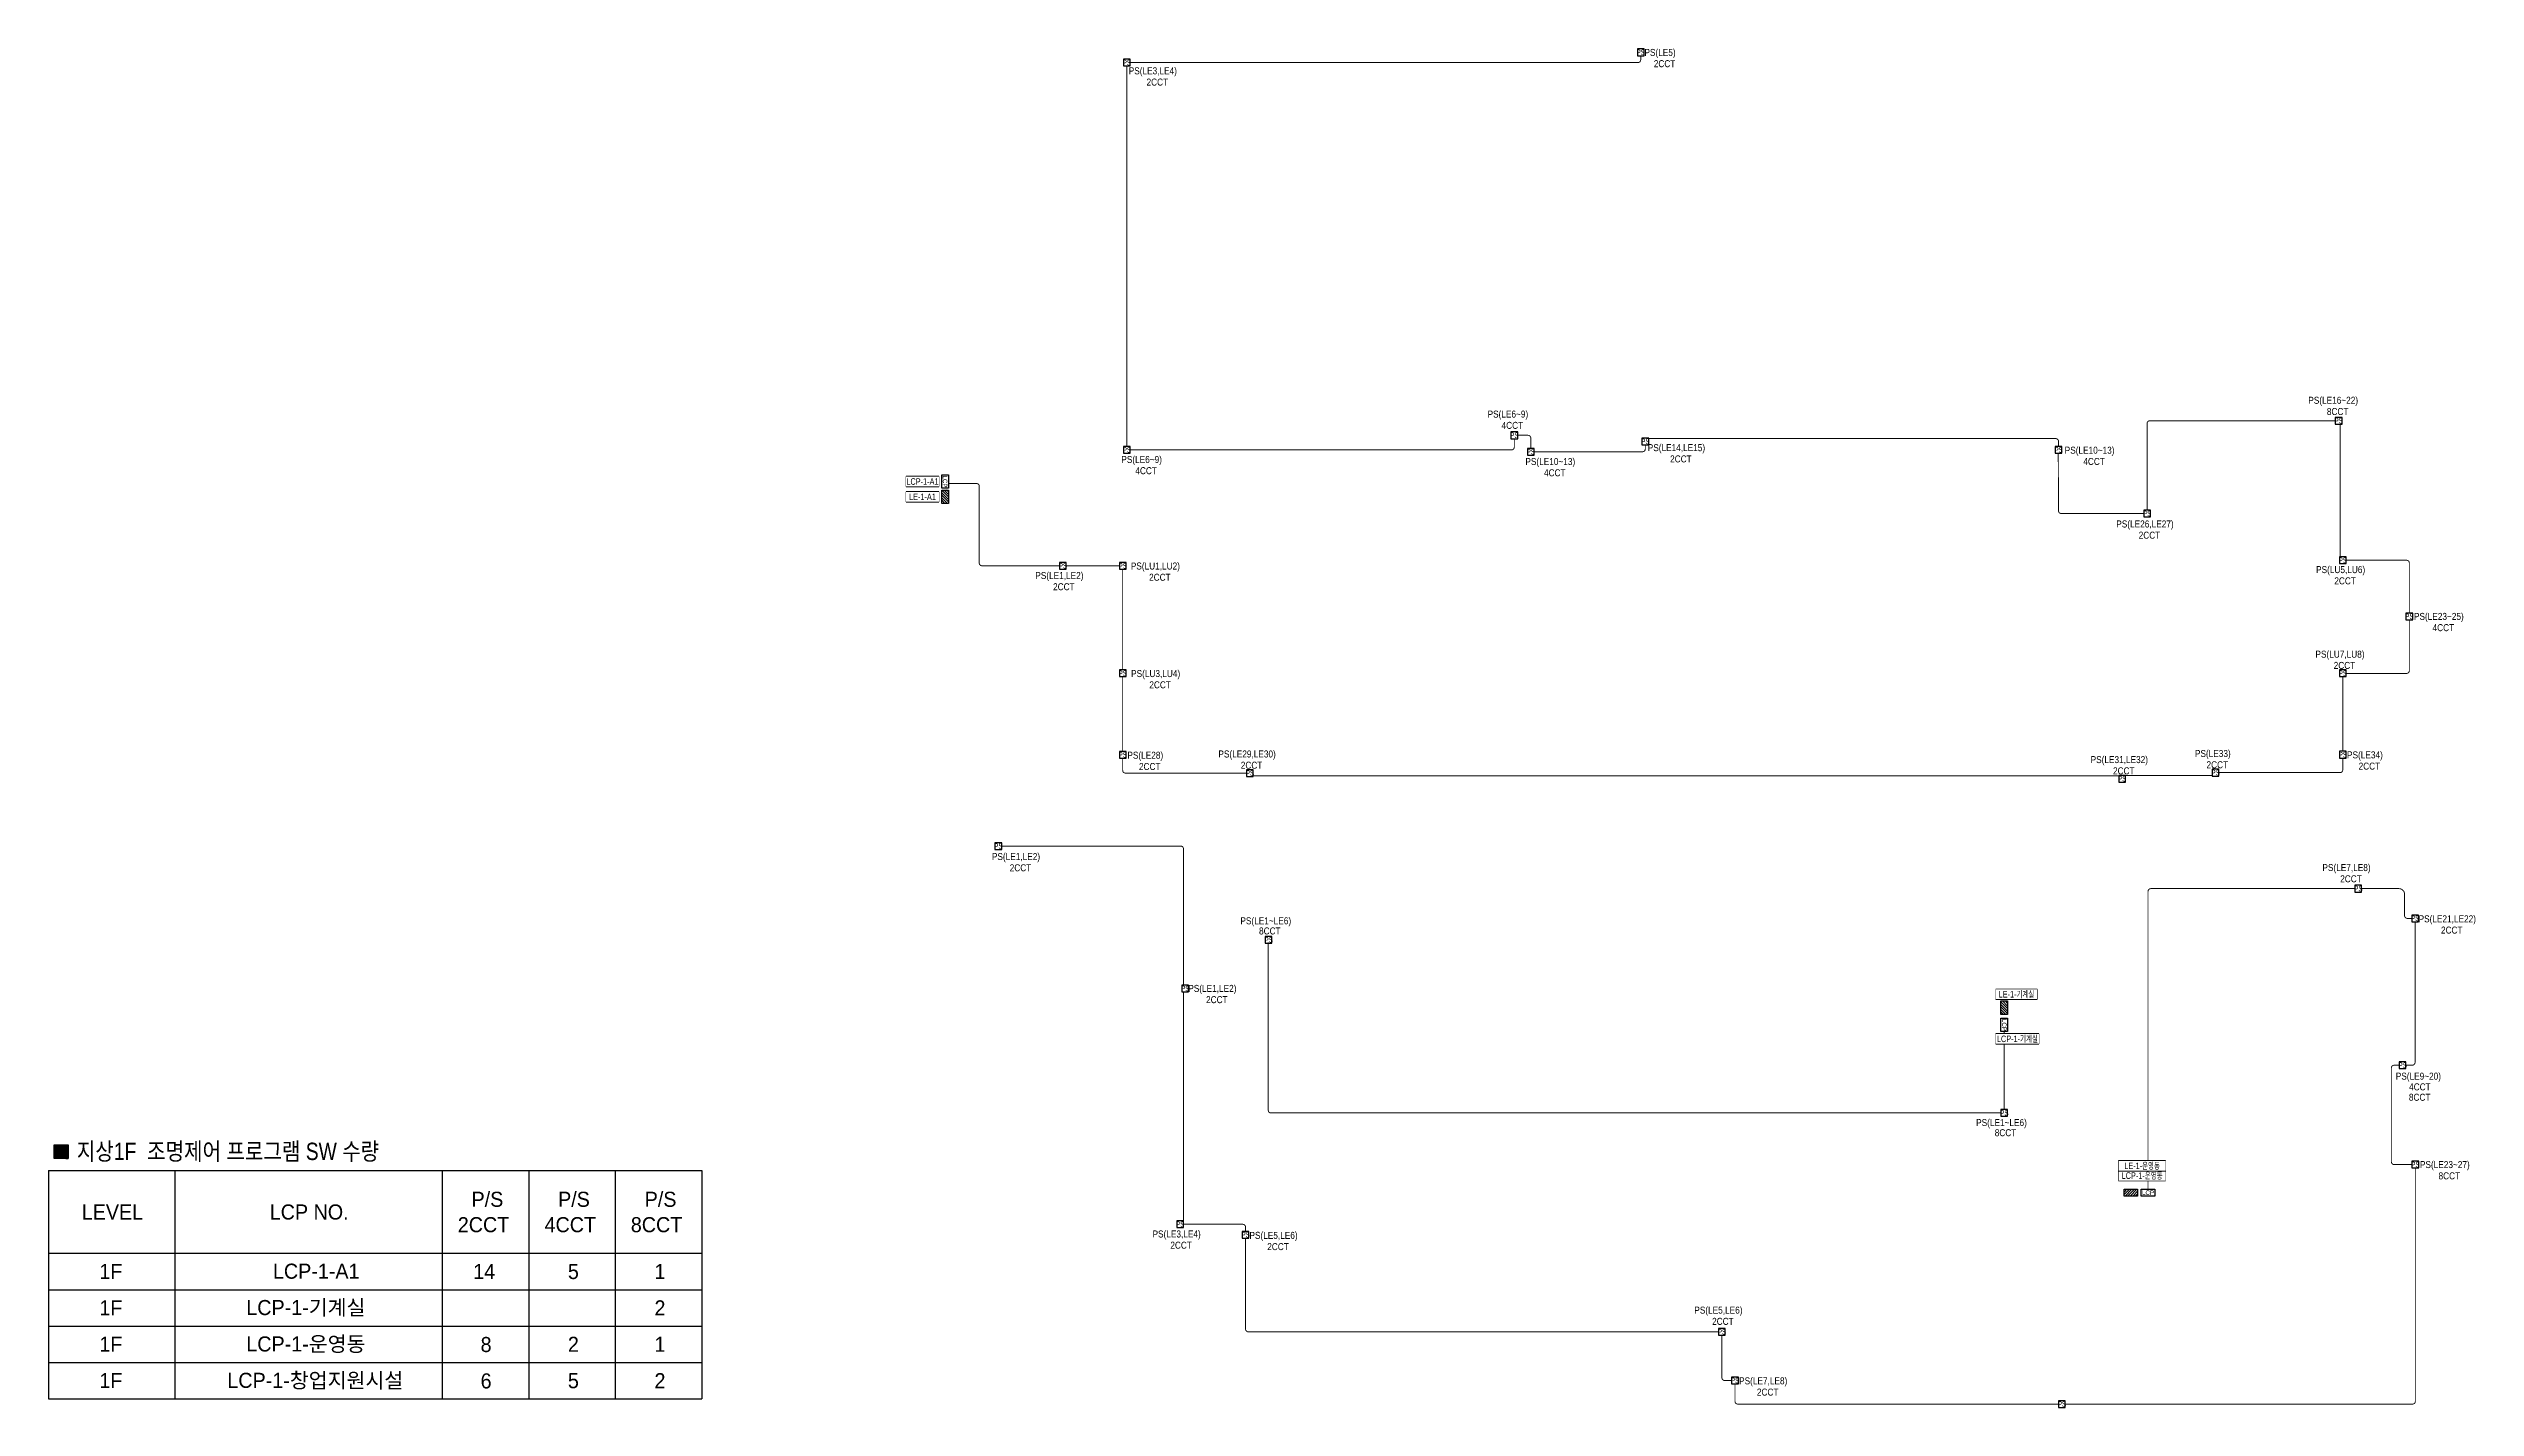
# Model space of a CAD drawing. Header units: millimetres. Extents: x 39625 to 501091, y -351975 to 833216.
# Drawn here: x 44695 to 174469, y -280255 to -207624 of the extents above; entities that cross this region are included whole.
import ezdxf
from ezdxf.enums import TextEntityAlignment as Align

# ---------------------------------------------------------------- set-up
doc = ezdxf.new("R2010")
doc.units = ezdxf.units.MM
doc.header["$LTSCALE"] = 150
doc.set_wipeout_variables(frame=1)
doc.linetypes.add('HIDDEN', pattern=[9.525, 6.35, -3.175])
for name, color, linetype in [('------01 Distribution Panel', 3, 'Continuous'), ('------02 Etc Panel', 3, 'Continuous'), ('------04 Lighting Switch', 2, 'Continuous'), ('-----30 Text', 2, 'Continuous')]:
    doc.layers.add(name, color=color, linetype=linetype)
doc.styles.add('ELEC', font='')
doc.styles.get('ELEC').set_extended_font_data('Dotum')

# ---------------------------------------------------------------- blocks, each defined once
blk = doc.blocks.new('ps')
blk.add_lwpolyline([(-79296, 80452), (-79751, 80452), (-79751, 79997), (-79296, 79997)], close=True)
at = {"style": 'ELEC', "width": 0.7}
blk.add_text('PS', height=379.2, dxfattribs=at).set_placement((-79517, 80226), align=Align.MIDDLE_CENTER)
blk = doc.blocks.new('A02')
h = blk.add_hatch()
h.set_pattern_fill('ANSI31', color=256, scale=25, style=0)
h.set_pattern_definition([(45, (-2000, -19200), (-56.1266, 56.1266), [])])
h.paths.add_polyline_path([(-300, 300), (-300, 0), (300, 0), (300, 300)])
blk.add_lwpolyline([(300, 0), (-300, 0), (-300, 300), (300, 300)], close=True)
blk = doc.blocks.new('A07')
blk.add_lwpolyline([(-300, 0), (-300, 300), (300, 300), (300, 0)], close=True)
at = {"style": 'ELEC'}
blk.add_text('LCP', height=200, dxfattribs=at).set_placement((0, 150), align=Align.MIDDLE)

msp = doc.modelspace()

# ---------------------------------------------------------------- hatches: boundary and pattern name
at = {"layer": '-----30 Text'}
h = msp.add_hatch(dxfattribs=at)
h.set_pattern_fill('ANSI31', color=256, scale=2.180662, style=0)
h.set_pattern_definition([(45, (1581907.7512, -660737.69768), (-0.19274513219, 0.19274513219), [])])
h.paths.add_polyline_path([(44995, -266210), (45740, -266210), (45740, -266954), (44995, -266954)])

# ---------------------------------------------------------------- linework, layer by layer
at = {"layer": '------01 Distribution Panel', "color": 1, "elevation": 0}
msp.add_lwpolyline([(90549, -231847), (92304, -231847), (92304, -231322), (90549, -231322)], close=True, dxfattribs=at)
at = {"layer": '------01 Distribution Panel', "color": 1}
for points in [[(148821, -258433), (151026, -258433), (151026, -257908), (148821, -257908)], [(148821, -260816), (151126, -260816), (151126, -260291), (148821, -260291)], [(155383, -268127), (157899, -268127), (157899, -267602), (155383, -267602)]]:
    msp.add_lwpolyline(points, close=True, dxfattribs=at)
at = {"layer": '-----30 Text'}
msp.add_lwpolyline([(44995, -266210), (45740, -266210), (45740, -266954), (44995, -266954)], close=True, dxfattribs=at)
at = {"color": 3}
for p, q in [((44695, -267598), (44695, -279796)), ((44695, -267598), (65740, -267598)), ((51440, -267598), (51440, -279796)), ((65740, -267598), (65740, -273961)), ((65740, -267598), (65740, -279796)), ((65740, -267598), (79629, -267598)), ((70370, -267598), (70370, -279796)), ((74999, -267598), (74999, -279796)), ((79629, -267598), (79629, -279796)), ((44695, -272016), (65740, -272016)), ((65740, -272016), (79629, -272016)), ((44695, -273961), (65740, -273961)), ((65740, -273961), (79629, -273961)), ((44695, -275906), (65740, -275906)), ((65740, -275906), (79629, -275906)), ((44695, -277851), (65740, -277851)), ((65740, -277851), (79629, -277851)), ((44695, -279796), (65740, -279796)), ((65740, -279796), (79629, -279796))]:
    msp.add_line(p, q, dxfattribs=at)
at = {"color": 30, "linetype": 'HIDDEN', "lineweight": -3, "ltscale": 0.2, "const_width": 50}
for points in [[(102353, -208555), (102353, -228895)], [(167236, -227695), (167236, -234795)], [(99113, -235270), (101954, -235275)], [(102133, -235455), (102133, -240835)], [(102133, -241195), (102133, -245190)], [(167373, -241195), (167373, -245185)], [(155394, -246491), (109113, -246491)], [(155394, -246506), (109113, -246506)], [(160394, -246481), (155754, -246481)], [(105383, -258045), (105383, -270285)], [(149273, -264335), (149273, -260170)]]:
    msp.add_lwpolyline(points, dxfattribs=at)
for points in [[(129833, -208024), (129833, -208225, -0.4142136), (129683, -208375), (102533, -208375)], [(123254, -228295), (123804, -228295, -0.4141546), (123954, -228445), (123954, -228995)], [(156908, -232295), (156908, -227665, -0.4142136), (157058, -227515), (166974, -227515)], [(102534, -229075), (122924, -229075, 0.4142136), (123074, -228925), (123074, -228475)], [(130078, -228800), (130078, -229025, -0.4142136), (129928, -229175), (124134, -229175)], [(130258, -228470), (152023, -228470, -0.4142136), (152173, -228620), (152173, -228895)], [(152160, -229255), (152173, -232326, 0.4129931), (152323, -232475), (156729, -232475)], [(92814, -230870), (94313, -230870, -0.4142136), (94463, -231020), (94463, -235120, 0.4142039), (94613, -235270), (98754, -235270)], [(170933, -237795), (170933, -235125, 0.4142136), (170783, -234975), (167554, -234975)], [(170933, -238155), (170933, -240872, -0.4142136), (170783, -241022), (167554, -241022)], [(102133, -245550), (102133, -246200, 0.4142136), (102283, -246350), (108754, -246350)], [(160754, -246325), (167223, -246325, 0.4142136), (167373, -246175), (167373, -245545)], [(95663, -250250), (105233, -250250, -0.4142136), (105383, -250400), (105383, -257685)], [(156960, -268595), (156960, -252675, -0.4142136), (157110, -252525), (168024, -252525)], [(168383, -252525), (170378, -252525, -0.4142136), (170678, -252825), (170678, -253965, 0.4142136), (170828, -254115), (171058, -254115)], [(170754, -261965), (171088, -261965, 0.4142136), (171238, -261815), (171238, -254295)], [(109917, -255402), (109917, -264365, 0.4142136), (110067, -264515), (149094, -264515)], [(170394, -261965), (170121, -261965, 0.4142136), (169971, -262115), (169971, -267125, 0.4142136), (170121, -267275), (171074, -267275)], [(152533, -280075), (171103, -280075, 0.4142136), (171253, -279925), (171253, -267455)], [(105383, -270465), (108551, -270465, -0.4142136), (108701, -270615), (108701, -270887)], [(108703, -271205), (108703, -276065, 0.4142136), (108853, -276215), (133994, -276215)], [(134174, -276395), (134174, -278665, 0.4142136), (134324, -278815), (134694, -278815)], [(134873, -278995), (134873, -279925, 0.4142136), (135023, -280075), (152174, -280075)]]:
    msp.add_lwpolyline(points, format="xyb", dxfattribs=at)

# ---------------------------------------------------------------- block references
at = {"layer": '------01 Distribution Panel', "xscale": 1.2, "yscale": 1.2, "zscale": 1.2}
for p, rotation in [((92454, -231585), 270), ((149454, -258890), 89.99999999999999), ((156040, -268595), 180)]:
    msp.add_blockref('A02', p, dxfattribs=dict(at, rotation=rotation))
at = {"layer": '------02 Etc Panel', "xscale": 1.2, "yscale": 1.2, "zscale": 1.2, "rotation": 270}
for p in [(92454, -230765), (149094, -259810)]:
    msp.add_blockref('A07', p, dxfattribs=at)
at = {"layer": '------02 Etc Panel', "xscale": 1.2, "yscale": 1.2, "zscale": 1.2}
msp.add_blockref('A07', (156960, -268955), dxfattribs=at)
at = {"layer": '------04 Lighting Switch', "xscale": 0.790589613177827, "yscale": 0.790589613177827, "zscale": 0.790589613177827}
for p in [(165224, -271800), (192704, -271250), (185944, -291720), (230024, -290940), (165224, -292500), (186824, -292600), (192949, -292045), (215044, -292500), (219779, -295900), (230244, -298400), (161804, -298695), (165004, -298700), (233804, -301400), (165004, -304440), (230244, -304440), (165004, -308795), (230244, -308790), (171804, -309775), (218444, -310075), (223444, -309750), (158354, -313675), (231074, -315950), (234109, -317540), (172804, -318690), (168344, -321290), (233444, -325390), (212144, -327940), (234124, -330700), (168074, -333890), (171574, -334450), (197044, -339640), (197744, -342240), (215224, -343500)]:
    msp.add_blockref('ps', p, dxfattribs=at)

# ---------------------------------------------------------------- texts
at = {"layer": '-----30 Text', "style": 'ELEC', "width": 0.9}
for s, p in [('PS(LE5)', (130867, -207878)), ('PS(LE3,LE4)', (103745, -208860)), ('2CCT', (131107, -208433)), ('2CCT', (103985, -209415)), ('PS(LE6~9)', (122730, -227208)), ('PS(LE16~22)', (166861, -226469)), ('8CCT', (167100, -227024)), ('4CCT', (122970, -227763)), ('PS(LE6~9)', (103146, -229632)), ('PS(LE10~13)', (124998, -229744)), ('PS(LE14,LE15)', (131743, -229002, 0)), ('2CCT', (131982, -229557, 0)), ('PS(LE10~13)', (153836, -229139)), ('4CCT', (154076, -229693)), ('4CCT', (103386, -230186)), ('4CCT', (125238, -230299)), ('PS(LE26,LE27)', (156797, -233081, 0)), ('2CCT', (157036, -233635, 0)), ('PS(LE1,LE2)', (98748, -235835, 0)), ('PS(LU1,LU2)', (103881, -235328, 0)), ('2CCT', (104121, -235883, 0)), ('PS(LU5,LU6)', (167259, -235520, 0)), ('2CCT', (167498, -236074, 0)), ('2CCT', (98987, -236389, 0)), ('PS(LE23~25)', (172511, -238021)), ('4CCT', (172751, -238576)), ('PS(LU7,LU8)', (167225, -240040, 0)), ('PS(LU3,LU4)', (103895, -241077, 0)), ('2CCT', (167464, -240594, 0)), ('2CCT', (104134, -241631, 0)), ('PS(LE28)', (103341, -245441, 0)), ('PS(LE29,LE30)', (108785, -245375, 0)), ('PS(LE33)', (160425, -245350, 0)), ('PS(LE34)', (168558, -245423, 0)), ('2CCT', (103580, -245996, 0)), ('2CCT', (109024, -245929, 0)), ('PS(LE31,LE32)', (155425, -245675, 0)), ('2CCT', (155664, -246229, 0)), ('2CCT', (160664, -245904, 0)), ('2CCT', (168797, -245977, 0)), ('PS(LE1,LE2)', (96428, -250857, 0)), ('2CCT', (96668, -251411, 0)), ('PS(LE7,LE8)', (167574, -251446, 0)), ('2CCT', (167813, -252000, 0)), ('PS(LE1~LE6)', (109785, -254290, 0)), ('PS(LE21,LE22)', (172962, -254186, 0)), ('8CCT', (110000, -254786)), ('2CCT', (173201, -254740, 0)), ('PS(LE1,LE2)', (106928, -257904, 0)), ('2CCT', (107168, -258459, 0)), ('PS(LE9~20)', (171417, -262595)), ('4CCT', (171497, -263121)), ('8CCT', (171486, -263676)), ('PS(LE1~LE6)', (149125, -265075, 0)), ('8CCT', (149340, -265571)), ('PS(LE23~27)', (172831, -267321)), ('8CCT', (173071, -267876)), ('PS(LE3,LE4)', (105018, -271030, 0)), ('PS(LE5,LE6)', (110200, -271104, 0)), ('2CCT', (105257, -271584, 0)), ('2CCT', (110439, -271659, 0)), ('PS(LE5,LE6)', (133988, -275099, 0)), ('2CCT', (134227, -275653, 0)), ('PS(LE7,LE8)', (136383, -278880, 0)), ('2CCT', (136622, -279434, 0))]:
    msp.add_text(s, height=375, dxfattribs=at).set_placement(p, align=Align.MIDDLE)
at = {"layer": '-----30 Text', "style": 'ELEC', "width": 0.85}
msp.add_text('지상1F  조명제어 프로그램 SW 수량', height=927.35, dxfattribs=at).set_placement((46209, -267031))
at = {"layer": '-----30 Text', "style": 'ELEC'}
for s, height, p in [(' LEVEL', 805.8, (46179, -270210)), (' LCP NO.', 805.8, (56231, -270211)), (' P/S', 805.8, (67021, -269532)), (' P/S', 805.8, (71650, -269532)), (' P/S', 805.8, (76280, -269532)), ('2CCT', 805.8, (66580, -270889)), ('4CCT', 805.8, (71219, -270889)), ('8CCT', 805.8, (75832, -270889)), ('1F', 805.8, (47413, -273386)), ('LCP-1-A1', 805.8, (56695, -273375)), ('14', 805.8, (67404, -273392)), ('5', 806, (72467, -273392)), ('1', 806, (77097, -273392)), ('1F', 805.8, (47413, -275331)), ('LCP-1-기계실', 805.8, (55271, -275319)), ('2', 806, (77097, -275337)), ('LCP-1-운영동', 805.8, (55271, -277264)), ('1F', 805.8, (47413, -277276)), ('8', 806, (67799, -277294)), ('2', 806, (72467, -277282)), ('1', 806, (77097, -277282)), ('1F', 805.8, (47413, -279221)), ('LCP-1-창업지원시설', 805.84, (54258, -279209)), ('6', 806, (67799, -279239)), ('5', 806, (72467, -279227)), ('2', 806, (77097, -279227))]:
    msp.add_text(s, height=height, dxfattribs=at).set_placement(p)

# ---------------------------------------------------------------- next in the draw order: wipeouts: each hides what was drawn before it
at = {"color": 1}
for points in [[(148821, -258433), (151026, -258433), (151026, -257908), (148821, -257908)], [(148821, -260816), (151126, -260816), (151126, -260291), (148821, -260291)], [(155383, -268127), (157899, -268127), (157899, -267602), (155383, -267602)]]:
    msp.add_wipeout(points, dxfattribs=at).dxf.layer = '------01 Distribution Panel'
msp.add_wipeout([(90549, -231847), (92304, -231847), (92304, -231322), (90549, -231322)], dxfattribs=at)

# ---------------------------------------------------------------- next in the draw order: linework, layer by layer
at = {"layer": '------01 Distribution Panel', "color": 1, "elevation": 0}
msp.add_lwpolyline([(90549, -231027), (92304, -231027), (92304, -230502), (90549, -230502)], close=True, dxfattribs=at)
at = {"layer": '------01 Distribution Panel', "color": 1}
msp.add_lwpolyline([(155383, -267602), (157899, -267602), (157899, -267077), (155383, -267077)], close=True, dxfattribs=at)

# ---------------------------------------------------------------- next in the draw order: texts
at = {"layer": '------01 Distribution Panel', "style": 'ELEC', "width": 0.7}
for s, p in [('LE-1-기계실', (149923, -258170)), ('LCP-1-기계실', (149973, -260553))]:
    msp.add_text(s, height=350, dxfattribs=at).set_placement(p, align=Align.MIDDLE_CENTER)

# ---------------------------------------------------------------- next in the draw order: wipeouts: each hides what was drawn before it
at = {"color": 1}
msp.add_wipeout([(155383, -267602), (157899, -267602), (157899, -267077), (155383, -267077)], dxfattribs=at).dxf.layer = '------01 Distribution Panel'
msp.add_wipeout([(90549, -231027), (92304, -231027), (92304, -230502), (90549, -230502)], dxfattribs=at)

# ---------------------------------------------------------------- next in the draw order: texts
at = {"layer": '------01 Distribution Panel', "style": 'ELEC', "width": 0.7}
for s, p in [('LCP-1-A1', (91426, -230765)), ('LE-1-A1', (91426, -231585)), ('LE-1-운영동', (156641, -267339)), ('LCP-1-운영동', (156641, -267864))]:
    msp.add_text(s, height=350, dxfattribs=at).set_placement(p, align=Align.MIDDLE_CENTER)

doc.saveas('drawing.dxf')
